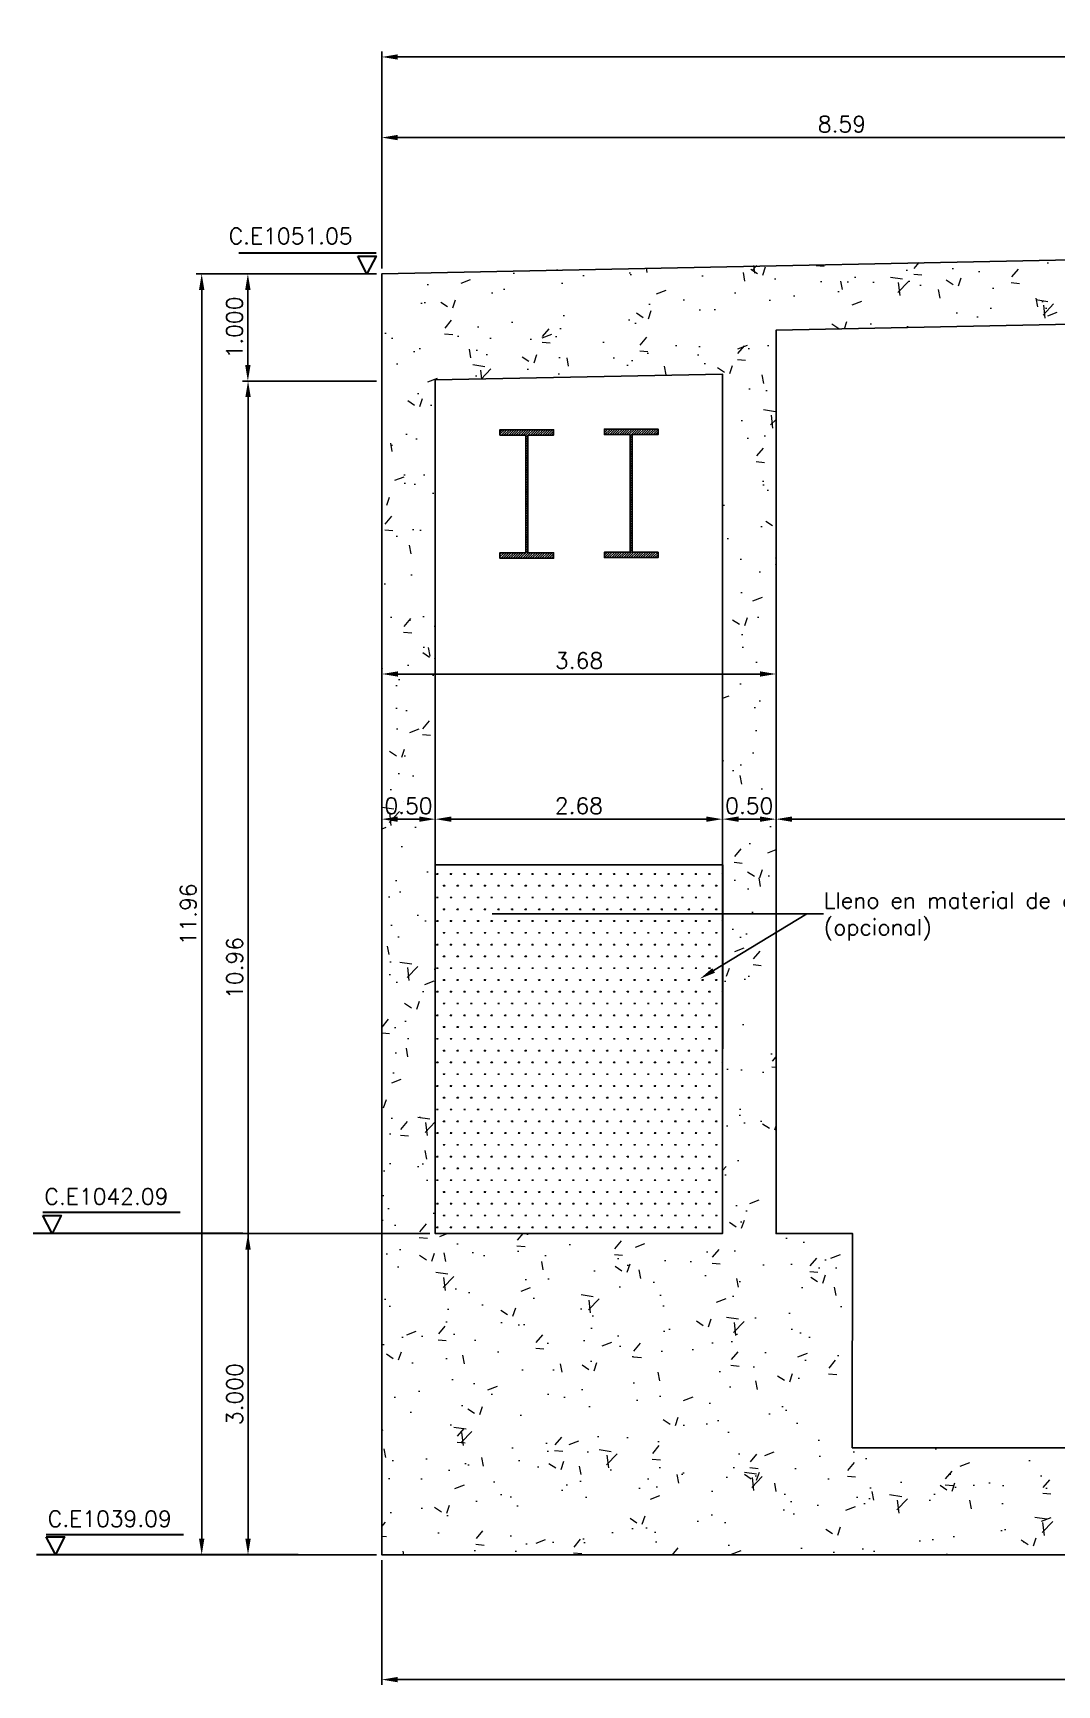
# Model space of a CAD drawing. Header units: metres. Extents: x 1080427 to 1081241, y 976768 to 977288.
# Drawn here: x 1080779.32 to 1080788.87, y 977061.58 to 977077.01 of the extents above; entities that cross this region are included whole.
import ezdxf
from ezdxf import colors
from ezdxf.entities.mleader import LeaderData, LeaderLine
from ezdxf.math import Vec2, Vec3

# ---------------------------------------------------------------- set-up
doc = ezdxf.new("R2010")
doc.units = ezdxf.units.M
doc.header["$LTSCALE"] = 25.4
for name, color, linetype in [('CONTRAPESO', 3, 'Continuous'), ('DIMCONTRAPESO', 1, 'Continuous'), ('PERFIL MET', 37, 'Continuous'), ('SOLIDOS', 9, 'Continuous')]:
    doc.layers.add(name, color=color, linetype=linetype)
for name, color, linetype, lineweight in [('COTA', 1, 'Continuous', 30), ('COTACIM', 20, 'Continuous', 5), ('SOLIDOREFCONT', 254, 'Continuous', 5)]:
    doc.layers.add(name, color=color, linetype=linetype, lineweight=lineweight)
doc.styles.add('romans', font='romans.shx')
doc.dimstyles.new('Copy 75', dxfattribs={"dimtxt": 0.15, "dimasz": 0.15, "dimexe": 0.05, "dimexo": 0.05, "dimgap": 0.05, "dimtad": 1, "dimzin": 0, "dimdsep": 46, "dimtxsty": 'romans', "dimcen": 0.002, "dimclrd": 1, "dimclre": 1, "dimclrt": 3, "dimadec": 4, "dimazin": 0, "dimtfac": 1, "dimtofl": 0, "dimtmove": 1, "dimatfit": 3, "dimfxl": 1, "dimtolj": 1, "dimtzin": 0, "dimarcsym": 1})

# ---------------------------------------------------------------- blocks, each defined once
blk = doc.blocks.new('*D169')
at = {"layer": 'COTA', "color": 1, "lineweight": -2, "transparency": 16777216}
for p, q in [((1080782.569890475, 977074.8103397684), (1080782.569890475, 977076.8366790834)), ((1080782.719890475, 977076.7866790834), (1080799.599890475, 977076.7866790834)), ((1080799.749890475, 977075.1603397685), (1080799.749890475, 977076.8366790834))]:
    blk.add_line(p, q, dxfattribs=at)
at = {"layer": 'COTA', "color": 1, "transparency": 16777216}
for points in [[(1080782.719890475, 977076.8116790834), (1080782.719890475, 977076.7616790833), (1080782.569890475, 977076.7866790834)], [(1080799.599890475, 977076.8116790834), (1080799.599890475, 977076.7616790833), (1080799.749890475, 977076.7866790834)]]:
    blk.add_solid(points, dxfattribs=at)
at = {"layer": 'Defpoints', "color": 0, "transparency": 16777216}
for p in [(1080799.749890475, 977076.7866790834), (1080799.749890475, 977075.1103397685), (1080782.569890475, 977074.7603397684)]:
    blk.add_point(p, dxfattribs=at)
at = {"layer": 'COTA', "color": 3, "transparency": 16777216, "insert": (1080791.159890475, 977076.9116790834), "char_height": 0.15, "attachment_point": 5, "style": 'romans'}
blk.add_mtext('\\A1;17.18', dxfattribs=at)
blk = doc.blocks.new('*D170')
at = {"layer": 'COTA', "color": 1, "lineweight": -2, "transparency": 16777216}
for p, q in [((1080782.519890476, 977074.7603397688), (1080781.270676052, 977074.7603397688)), ((1080781.320676052, 977073.9101320287), (1080781.320676052, 977074.6103397688)), ((1080782.519890476, 977073.7601320287), (1080781.270676052, 977073.7601320287))]:
    blk.add_line(p, q, dxfattribs=at)
at = {"layer": 'COTA', "color": 1, "transparency": 16777216}
for points in [[(1080781.295676052, 977074.6103397688), (1080781.345676052, 977074.6103397688), (1080781.320676052, 977074.7603397688)], [(1080781.295676052, 977073.9101320287), (1080781.345676052, 977073.9101320287), (1080781.320676052, 977073.7601320287)]]:
    blk.add_solid(points, dxfattribs=at)
at = {"layer": 'Defpoints', "color": 0, "transparency": 16777216}
for p in [(1080781.320676052, 977074.7603397688), (1080782.569890476, 977074.7603397688), (1080782.569890476, 977073.7601320287)]:
    blk.add_point(p, dxfattribs=at)
at = {"layer": 'COTA', "color": 3, "transparency": 16777216, "insert": (1080781.195676052, 977074.2602358982), "char_height": 0.15, "attachment_point": 5, "rotation": 90, "style": 'romans'}
blk.add_mtext('\\A1;1.000', dxfattribs=at)
blk = doc.blocks.new('*D171')
at = {"layer": 'COTA', "color": 1, "lineweight": -2, "transparency": 16777216}
blk.add_line((1080782.720014202, 977069.6695505462), (1080782.920036017, 977069.6695505462), dxfattribs=at)
at = {"layer": 'COTA', "color": 1, "transparency": 16777216}
for points in [[(1080782.720014202, 977069.6945505462), (1080782.720014202, 977069.6445505462), (1080782.570014203, 977069.6695505462)], [(1080782.920036017, 977069.6945505462), (1080782.920036017, 977069.6445505462), (1080783.070036017, 977069.6695505462)]]:
    blk.add_solid(points, dxfattribs=at)
at = {"layer": 'Defpoints', "color": 0, "transparency": 16777216}
for p in [(1080782.570014203, 977069.6695505462), (1080783.070036017, 977069.6695505462), (1080783.070036017, 977069.6695505462)]:
    blk.add_point(p, dxfattribs=at)
at = {"layer": 'COTA', "color": 3, "transparency": 16777216, "insert": (1080782.820025109, 977069.7945505462), "char_height": 0.15, "attachment_point": 5, "style": 'romans'}
blk.add_mtext('\\A1;0.50', dxfattribs=at)
blk = doc.blocks.new('*D172')
at = {"layer": 'COTA', "color": 1, "lineweight": -2, "transparency": 16777216}
for p, q in [((1080783.019890475, 977065.8000604339), (1080781.272344575, 977065.8000604339)), ((1080781.322344575, 977065.6500604339), (1080781.322344575, 977062.9503397689)), ((1080782.519890476, 977062.8003397689), (1080781.272344575, 977062.8003397689))]:
    blk.add_line(p, q, dxfattribs=at)
at = {"layer": 'COTA', "color": 1, "transparency": 16777216}
for points in [[(1080781.297344575, 977065.6500604339), (1080781.347344575, 977065.6500604339), (1080781.322344575, 977065.8000604339)], [(1080781.297344575, 977062.9503397689), (1080781.347344575, 977062.9503397689), (1080781.322344575, 977062.8003397689)]]:
    blk.add_solid(points, dxfattribs=at)
at = {"layer": 'Defpoints', "color": 0, "transparency": 16777216}
for p in [(1080783.069890475, 977065.8000604339), (1080781.322344575, 977062.8003397689), (1080782.569890476, 977062.8003397689)]:
    blk.add_point(p, dxfattribs=at)
at = {"layer": 'COTA', "color": 3, "transparency": 16777216, "insert": (1080781.197344575, 977064.3002001009), "char_height": 0.15, "attachment_point": 5, "rotation": 90, "style": 'romans'}
blk.add_mtext('\\A1;3.000', dxfattribs=at)
blk = doc.blocks.new('*D173')
at = {"layer": 'COTA', "color": 1, "lineweight": -2, "transparency": 16777216}
for p, q in [((1080783.070036017, 977069.6195505462), (1080783.070036017, 977069.6195097686)), ((1080783.220036017, 977069.6695097686), (1080785.600000686, 977069.6695097686))]:
    blk.add_line(p, q, dxfattribs=at)
at = {"layer": 'COTA', "color": 1, "transparency": 16777216}
for points in [[(1080783.220036017, 977069.6945097686), (1080783.220036017, 977069.6445097686), (1080783.070036017, 977069.6695097686)], [(1080785.600000686, 977069.6945097686), (1080785.600000686, 977069.6445097686), (1080785.750000685, 977069.6695097686)]]:
    blk.add_solid(points, dxfattribs=at)
at = {"layer": 'Defpoints', "color": 0, "transparency": 16777216}
for p in [(1080783.070036017, 977069.6695505462), (1080785.750000685, 977069.6695097686), (1080785.750000685, 977069.6695097686)]:
    blk.add_point(p, dxfattribs=at)
at = {"layer": 'COTA', "color": 3, "transparency": 16777216, "insert": (1080784.410018351, 977069.7945097686), "char_height": 0.15, "attachment_point": 5, "style": 'romans'}
blk.add_mtext('\\A1;2.68', dxfattribs=at)
blk = doc.blocks.new('*D174')
at = {"layer": 'COTA', "color": 1, "lineweight": -2, "transparency": 16777216}
blk.add_line((1080785.900000685, 977069.6695097686), (1080786.1000225, 977069.6695097686), dxfattribs=at)
at = {"layer": 'COTA', "color": 1, "transparency": 16777216}
for points in [[(1080785.900000685, 977069.6945097686), (1080785.900000685, 977069.6445097686), (1080785.750000685, 977069.6695097686)], [(1080786.1000225, 977069.6945097686), (1080786.1000225, 977069.6445097686), (1080786.2500225, 977069.6695097686)]]:
    blk.add_solid(points, dxfattribs=at)
at = {"layer": 'Defpoints', "color": 0, "transparency": 16777216}
for p in [(1080785.750000685, 977069.6695097686), (1080786.2500225, 977069.6695097686), (1080786.2500225, 977069.6695097686)]:
    blk.add_point(p, dxfattribs=at)
at = {"layer": 'COTA', "color": 3, "transparency": 16777216, "insert": (1080786.000011592, 977069.7945097686), "char_height": 0.15, "attachment_point": 5, "style": 'romans'}
blk.add_mtext('\\A1;0.50', dxfattribs=at)
blk = doc.blocks.new('*D175')
at = {"layer": 'COTA', "color": 1, "lineweight": -2, "transparency": 16777216}
for p, q in [((1080786.2500225, 977069.6195097686), (1080786.2500225, 977069.6193854848)), ((1080786.400022499, 977069.6693854849), (1080795.919890475, 977069.6693854849))]:
    blk.add_line(p, q, dxfattribs=at)
at = {"layer": 'COTA', "color": 1, "transparency": 16777216}
for points in [[(1080786.400022499, 977069.6943854849), (1080786.400022499, 977069.6443854849), (1080786.2500225, 977069.6693854849)], [(1080795.919890475, 977069.6943854849), (1080795.919890475, 977069.6443854849), (1080796.069890475, 977069.6693854849)]]:
    blk.add_solid(points, dxfattribs=at)
at = {"layer": 'Defpoints', "color": 0, "transparency": 16777216}
for p in [(1080786.2500225, 977069.6695097686), (1080796.069890475, 977069.6693854849), (1080796.069890475, 977069.6693854849)]:
    blk.add_point(p, dxfattribs=at)
at = {"layer": 'COTA', "color": 3, "transparency": 16777216, "insert": (1080791.160010832, 977069.7943854849), "char_height": 0.15, "attachment_point": 5, "style": 'romans'}
blk.add_mtext('\\A1;9.81', dxfattribs=at)
blk = doc.blocks.new('*D179')
at = {"layer": 'COTA', "color": 1, "lineweight": -2, "transparency": 16777216}
for p, q in [((1080782.569890475, 977062.7503397684), (1080782.569890475, 977061.5849218522)), ((1080799.749890475, 977062.7503397684), (1080799.749890475, 977061.5849218522)), ((1080799.599890475, 977061.6349218523), (1080782.719890475, 977061.6349218523))]:
    blk.add_line(p, q, dxfattribs=at)
at = {"layer": 'COTA', "color": 1, "transparency": 16777216}
for points in [[(1080782.719890475, 977061.6599218523), (1080782.719890475, 977061.6099218522), (1080782.569890475, 977061.6349218523)], [(1080799.599890475, 977061.6599218523), (1080799.599890475, 977061.6099218522), (1080799.749890475, 977061.6349218523)]]:
    blk.add_solid(points, dxfattribs=at)
at = {"layer": 'Defpoints', "color": 0, "transparency": 16777216}
for p in [(1080782.569890475, 977062.8003397684), (1080799.749890475, 977062.8003397684), (1080782.569890475, 977061.6349218523)]:
    blk.add_point(p, dxfattribs=at)
at = {"layer": 'COTA', "color": 3, "transparency": 16777216, "insert": (1080791.814788027, 977061.7599218523), "char_height": 0.15, "attachment_point": 5, "style": 'romans'}
blk.add_mtext('\\A1;17.18', dxfattribs=at)
blk = doc.blocks.new('*D219')
at = {"layer": 'Defpoints', "color": 0, "transparency": 16777216}
for p in [(1080791.159890541, 977076.0340678131), (1080791.159890541, 977076.0340678131), (1080782.569890475, 977074.7603397684)]:
    blk.add_point(p, dxfattribs=at)
at = {"layer": 'DIMCONTRAPESO', "color": 1, "lineweight": -2, "transparency": 16777216}
for p, q in [((1080782.569890475, 977074.8103397684), (1080782.569890475, 977076.0840678131)), ((1080782.719890475, 977076.0340678131), (1080791.009890541, 977076.0340678131))]:
    blk.add_line(p, q, dxfattribs=at)
at = {"layer": 'DIMCONTRAPESO', "color": 1, "transparency": 16777216}
for points in [[(1080782.719890475, 977076.0590678131), (1080782.719890475, 977076.009067813), (1080782.569890475, 977076.0340678131)], [(1080791.009890541, 977076.0590678131), (1080791.009890541, 977076.009067813), (1080791.159890541, 977076.0340678131)]]:
    blk.add_solid(points, dxfattribs=at)
at = {"layer": 'DIMCONTRAPESO', "color": 3, "transparency": 16777216, "insert": (1080786.864890508, 977076.1590678131), "char_height": 0.15, "attachment_point": 5, "style": 'romans'}
blk.add_mtext('\\A1;8.59', dxfattribs=at)
blk = doc.blocks.new('*D245')
at = {"layer": 'Defpoints', "color": 0, "transparency": 16777216}
for p in [(1080782.57334864, 977071.0222360543), (1080786.249901595, 977071.0249303809), (1080786.249901595, 977071.0249303809)]:
    blk.add_point(p, dxfattribs=at)
at = {"layer": 'DIMCONTRAPESO', "color": 1, "lineweight": -2, "transparency": 16777216}
for p, q in [((1080782.57334864, 977071.0722360543), (1080782.57334864, 977071.0749303809)), ((1080782.72334864, 977071.0249303809), (1080786.099901595, 977071.0249303809))]:
    blk.add_line(p, q, dxfattribs=at)
at = {"layer": 'DIMCONTRAPESO', "color": 1, "transparency": 16777216}
for points in [[(1080782.72334864, 977071.0499303809), (1080782.72334864, 977070.9999303808), (1080782.57334864, 977071.0249303809)], [(1080786.099901595, 977071.0499303809), (1080786.099901595, 977070.9999303808), (1080786.249901595, 977071.0249303809)]]:
    blk.add_solid(points, dxfattribs=at)
at = {"layer": 'DIMCONTRAPESO', "color": 3, "transparency": 16777216, "insert": (1080784.411625118, 977071.1499303809), "char_height": 0.15, "attachment_point": 5, "style": 'romans'}
blk.add_mtext('\\A1;3.68', dxfattribs=at)
blk = doc.blocks.new('*D677')
at = {"layer": 'COTA', "color": 1, "lineweight": -2, "transparency": 16777216}
for p, q in [((1080782.519890476, 977073.7601320287), (1080781.272344575, 977073.7601320287)), ((1080781.322344575, 977073.6101320287), (1080781.322344575, 977062.9503397689)), ((1080782.519890476, 977062.8003397689), (1080781.272344575, 977062.8003397689))]:
    blk.add_line(p, q, dxfattribs=at)
at = {"layer": 'COTA', "color": 1, "transparency": 16777216}
for points in [[(1080781.297344575, 977073.6101320287), (1080781.347344575, 977073.6101320287), (1080781.322344575, 977073.7601320287)], [(1080781.297344575, 977062.9503397689), (1080781.347344575, 977062.9503397689), (1080781.322344575, 977062.8003397689)]]:
    blk.add_solid(points, dxfattribs=at)
at = {"layer": 'Defpoints', "color": 0, "transparency": 16777216}
for p in [(1080782.569890476, 977073.7601320287), (1080781.322344575, 977062.8003397689), (1080782.569890476, 977062.8003397689)]:
    blk.add_point(p, dxfattribs=at)
at = {"layer": 'COTA', "color": 3, "transparency": 16777216, "insert": (1080781.197344575, 977068.2802358982), "char_height": 0.15, "attachment_point": 5, "rotation": 90, "style": 'romans'}
blk.add_mtext('\\A1;10.96', dxfattribs=at)
blk = doc.blocks.new('*D958')
at = {"layer": 'COTA', "color": 1, "lineweight": -2, "transparency": 16777216}
for p, q in [((1080782.519890476, 977074.7603397688), (1080780.839748102, 977074.7603397688)), ((1080780.889748102, 977074.6103397688), (1080780.889748102, 977062.9503397689)), ((1080782.519890476, 977062.8003397689), (1080780.839748102, 977062.8003397689))]:
    blk.add_line(p, q, dxfattribs=at)
at = {"layer": 'COTA', "color": 1, "transparency": 16777216}
for points in [[(1080780.864748102, 977074.6103397688), (1080780.914748101, 977074.6103397688), (1080780.889748102, 977074.7603397688)], [(1080780.864748102, 977062.9503397689), (1080780.914748101, 977062.9503397689), (1080780.889748102, 977062.8003397689)]]:
    blk.add_solid(points, dxfattribs=at)
at = {"layer": 'Defpoints', "color": 0, "transparency": 16777216}
for p in [(1080782.569890476, 977074.7603397688), (1080780.889748102, 977062.8003397689), (1080782.569890476, 977062.8003397689)]:
    blk.add_point(p, dxfattribs=at)
at = {"layer": 'COTA', "color": 3, "transparency": 16777216, "insert": (1080780.764748102, 977068.7803397683), "char_height": 0.15, "attachment_point": 5, "rotation": 90, "style": 'romans'}
blk.add_mtext('\\A1;11.96', dxfattribs=at)

msp = doc.modelspace()

# ---------------------------------------------------------------- hatches: boundary and pattern name
at = {"layer": 'PERFIL MET'}
h = msp.add_hatch(dxfattribs=at)
h.set_pattern_fill('ANSI31', color=256, scale=0.005)
h.set_pattern_definition([(45, (115.5679803572129, -52.53386498091277), (-0.01122532015133644, 0.01122532015133644), [])])
h.paths.add_polyline_path([(1080783.933013811, 977073.2551736361), (1080783.933013811, 977072.1567736361), (1080784.173488811, 977072.1567736361), (1080784.173488811, 977072.1059736361), (1080783.673488811, 977072.1059736361), (1080783.673488811, 977072.1567736361), (1080783.913963811, 977072.1567736361), (1080783.913963811, 977073.2551736361), (1080783.673488811, 977073.2551736361), (1080783.673488811, 977073.3059736361), (1080784.173488811, 977073.3059736361), (1080784.173488811, 977073.2551736361)])
h = msp.add_hatch(dxfattribs=at)
h.set_pattern_fill('ANSI31', color=256, scale=0.005)
h.set_pattern_definition([(45, (115.5679803572129, -52.52849548775703), (-0.01122532015133644, 0.01122532015133644), [])])
h.paths.add_polyline_path([(1080784.888975988, 977073.2605431293), (1080784.888975988, 977072.1621431293), (1080784.648500988, 977072.1621431293), (1080784.648500988, 977072.1113431293), (1080785.148500988, 977072.1113431293), (1080785.148500988, 977072.1621431293), (1080784.908025988, 977072.1621431293), (1080784.908025988, 977073.2605431293), (1080785.148500988, 977073.2605431293), (1080785.148500988, 977073.3113431293), (1080784.648500988, 977073.3113431293), (1080784.648500988, 977073.2605431293)])
at = {"layer": 'SOLIDOREFCONT', "true_color": 0x5b5b5b, "transparency": 33554546}
h = msp.add_hatch(dxfattribs=at)
h.set_pattern_fill('AR-CONC', color=251, scale=0.005)
h.set_pattern_definition([(49.99999999999999, (0, 0.4422699137357995), (0.91092334498002, -0.07969542769451543), [0.09525, -1.04775]), (355, (0, 0.4422699137357995), (-0.1762171071248467, 0.9552842261951757), [0.0762, -0.83820292085]), (100.4514447, (0.075910035, 0.4356286462357995), (0.7347062354517664, 0.8755887595609755), [0.080950044, -0.8904512229999999]), (46.18420000000002, (0, 0.6962699137357995), (1.35539520446065, -0.2102116396636357), [0.1428749999999999, -1.571625]), (96.63555760999996, (0.1129495, 0.6787524137357995), (1.187020670257515, 1.237130622988608), [0.1214251157, -1.3356780408]), (351.1841511700001, (0, 0.6962699137357995), (1.187020670324885, 1.237130622927663), [0.11429983535, -1.2572986596]), (21, (0.127, 0.6327699137357995), (0.7580719563456624, -0.5113259909354381), [0.09525, -1.04775]), (326.0000000000001, (0.127, 0.6327699137357995), (0.3090101417382354, 0.9209398306115963), [0.0762, -0.8382]), (71.45144499999999, (0.190172663, 0.5901594142357995), (1.067082096393581, 0.4096138444295262), [0.08095004400000001, -0.8904496879999999]), (37.50000000000001, (0, 0.4422699137357995), (0.01544301625295908, 0.4227751943657655), [0, -0.82804, 0, -0.8509000000000001, 0, -0.8413750000000001]), (7.499999999999999, (0, 0.4422699137357995), (0.3340983125515287, 0.5009028740905975), [0, -0.48514, 0, -0.80899, 0, -0.320675]), (327.5, (-0.28321, 0.4422699137357995), (0.677952975834357, -0.02864371996336722), [0, -0.3175, 0, -0.9906, 0, -1.31445]), (317.5, (-0.41021, 0.4422699137357995), (0.7406459069300902, 0.1271324551666652), [0, -0.41275, 0, -0.65786, 0, -0.93345])])
h.paths.add_polyline_path([(1080799.74645406, 977075.1120710758), (1080782.573323313, 977074.768608461), (1080782.573345158, 977066.2026096857), (1080782.569890475, 977062.8003397684), (1080799.753345158, 977062.7993405933)])
h.paths.add_polyline_path([(1080796.559890475, 977065.8003397684), (1080796.559890475, 977074.0453096638), (1080799.239890475, 977074.0999398327), (1080799.250907619, 977069.243077856), (1080799.252855914, 977069.2430780558), (1080799.23989053, 977065.8003397684), (1080799.239890585, 977065.8003397684), (1080796.559890475, 977065.8003397684), (1080799.23989053, 977065.8003397684), (1080799.252855914, 977069.2430780558), (1080799.250907619, 977069.243077856), (1080799.239890585, 977065.8003397684)], flags=16)
h.paths.add_polyline_path([(1080796.059890475, 977065.8003397684), (1080795.361985857, 977065.8003397684), (1080795.358529385, 977063.8003397684), (1080786.961252162, 977063.8003397684), (1080786.964706314, 977065.7993405933), (1080786.249890475, 977065.8000706794), (1080786.249890475, 977074.2352296846), (1080796.059890475, 977074.4352005641)], flags=16)
h.paths.add_polyline_path([(1080785.749890707, 977065.8003397684), (1080783.069890481, 977065.8003397684), (1080783.069890475, 977069.2428032749), (1080783.070032662, 977073.7703271303), (1080785.749890475, 977073.8249543929)], flags=16)
at = {"layer": 'SOLIDOS'}
h = msp.add_hatch(dxfattribs=at)
h.set_pattern_fill('SWAMP', color=252, scale=0.005)
h.set_pattern_definition([(0, (0, 0.4422699137357995), (0.0635, 0.109985226181), [0.015875, -0.111125]), (90, (0.0079375, 0.4422699137357995), (-0.06349999999999999, 0.109985226181), [0.0079375, -0.212032952362]), (90, (0.009921875, 0.4422699137357995), (-0.06349999999999999, 0.109985226181), [0.006350000000000001, -0.213620452362]), (90, (0.005953125, 0.4422699137357995), (-0.06349999999999999, 0.109985226181), [0.006350000000000001, -0.213620452362]), (59.99999999999999, (0.01190625, 0.4422699137357995), (-0.06349999991372332, 0.1099852262308119), [0.00508, -0.12192]), (120, (0.00396875, 0.4422699137357995), (-0.1269999999137233, 4.981188794772607e-11), [0.005079999999999999, -0.12192])])
h.paths.add_polyline_path([(1080785.750837083, 977069.2430777694), (1080783.069890475, 977069.2428032749), (1080783.069890481, 977065.8003397684), (1080785.749890707, 977065.8003397684)])

# ---------------------------------------------------------------- linework, layer by layer
at = {"layer": 'CONTRAPESO'}
for points in [[(1080799.749890475, 977075.1103397685), (1080782.569890475, 977074.7603397684), (1080782.569890475, 977062.8003397684), (1080782.569890475, 977062.8003397684), (1080782.569890475, 977062.8003397684), (1080799.749890475, 977062.8003397684), (1080799.749890475, 977062.8003397684), (1080799.749890475, 977062.8003397684)], [(1080783.069890475, 977069.2428032749), (1080785.752855914, 977069.2430780558), (1080785.749890707, 977065.8003397684), (1080783.069890481, 977065.8003397684)]]:
    msp.add_lwpolyline(points, close=True, dxfattribs=at)
for points in [[(1080795.371985857, 977065.8003397684), (1080795.371985857, 977065.8003397684), (1080796.069890475, 977065.8003397684), (1080796.069890475, 977074.4352005641), (1080786.249890475, 977074.2352296846), (1080786.249890475, 977065.8003397684), (1080786.96470817, 977065.8000706794), (1080786.961252162, 977063.8003397684), (1080795.368529385, 977063.8003397684), (1080795.371985857, 977065.8003397684)], [(1080785.749890707, 977065.8003397684), (1080785.749890475, 977073.8249543929), (1080783.0700538, 977073.7703275533), (1080783.069890481, 977065.8003397684), (1080785.749890707, 977065.8003397684), (1080785.749890707, 977065.8003397684)]]:
    msp.add_lwpolyline(points, dxfattribs=at)
at = {"layer": 'COTA', "color": 2}
for points in [[(1080781.236545305, 977074.9590283482), (1080782.517507114, 977074.9590283482)], [(1080779.407316479, 977066.0002476727), (1080780.688278288, 977066.0002476727)], [(1080781.272344573, 977065.8000706794), (1080779.3159575, 977065.8000706794)], [(1080779.438386824, 977062.9914050268), (1080780.719348633, 977062.9914050268)], [(1080781.790391208, 977062.8003397684), (1080779.347027845, 977062.8003397684)]]:
    msp.add_lwpolyline(points, dxfattribs=at)
for points in [[(1080782.345960313, 977074.9277513307), (1080782.518059385, 977074.9277513307), (1080782.432009848, 977074.7603397688), (1080782.432009848, 977074.7603397688)], [(1080779.407316479, 977065.9689706551), (1080779.579415551, 977065.9689706551), (1080779.493366015, 977065.8015590933), (1080779.493366015, 977065.8015590933)], [(1080779.438386824, 977062.9692397441), (1080779.610485896, 977062.9692397441), (1080779.52443636, 977062.8018281823), (1080779.52443636, 977062.8018281823)]]:
    msp.add_lwpolyline(points, close=True, dxfattribs=at)
at = {"layer": 'PERFIL MET'}
for points in [[(1080783.933013811, 977073.2551736361), (1080783.933013811, 977072.1567736361), (1080784.173488811, 977072.1567736361), (1080784.173488811, 977072.1059736361), (1080783.673488811, 977072.1059736361), (1080783.673488811, 977072.1567736361), (1080783.913963811, 977072.1567736361), (1080783.913963811, 977073.2551736361), (1080783.673488811, 977073.2551736361), (1080783.673488811, 977073.3059736361), (1080784.173488811, 977073.3059736361), (1080784.173488811, 977073.2551736361)], [(1080784.888975988, 977073.2605431293), (1080784.888975988, 977072.1621431293), (1080784.648500988, 977072.1621431293), (1080784.648500988, 977072.1113431293), (1080785.148500988, 977072.1113431293), (1080785.148500988, 977072.1621431293), (1080784.908025988, 977072.1621431293), (1080784.908025988, 977073.2605431293), (1080785.148500988, 977073.2605431293), (1080785.148500988, 977073.3113431293), (1080784.648500988, 977073.3113431293), (1080784.648500988, 977073.2605431293)]]:
    msp.add_lwpolyline(points, close=True, dxfattribs=at)

# ---------------------------------------------------------------- texts
at = {"layer": 'COTA', "color": 3, "char_height": 0.15, "attachment_point": 1, "style": 'romans'}
for s, insert in [('C.E1051.05', (1080781.141412454, 977075.189616422)), ('C.E1042.09', (1080779.422289927, 977066.2208305123)), ('C.E1039.09', (1080779.453360271, 977063.2119878664))]:
    msp.add_mtext(s, dxfattribs=dict(at, insert=insert))

# ---------------------------------------------------------------- dimensions: what is measured, and where the dimension line sits
at = {"layer": 'COTA', "color": 4}
dim = msp.add_linear_dim(base=(1080799.749890475, 977076.7866790834), p1=(1080782.569890475, 977074.7603397684), p2=(1080799.749890475, 977075.1103397685), dimstyle='Copy 75', dxfattribs=at)
dim.commit()
dim.dimension.update_dxf_attribs({"geometry": '*D169', "text_midpoint": (1080791.159890475, 977076.9116790834)})
at = {"layer": 'COTA', "color": 2}
for base, p1, picture, middle in [((1080780.889748102, 977062.8003397689), (1080782.569890475, 977074.7603397684), '*D958', (1080780.764748102, 977068.7803397683)), ((1080781.322344575, 977062.8003397689), (1080782.569890475, 977073.7601320283), '*D677', (1080781.197344575, 977068.2802358982))]:
    dim = msp.add_linear_dim(base=base, p1=p1, p2=(1080782.569890475, 977062.8003397684), angle=90, dimstyle='Copy 75', dxfattribs=at)
    dim.commit()
    dim.dimension.update_dxf_attribs({"geometry": picture, "text_midpoint": middle})
for base, p1, p2, picture, middle in [((1080781.320676052, 977074.7603397688), (1080782.569890475, 977073.7601320283), (1080782.569890475, 977074.7603397684), '*D170', (1080781.195676052, 977074.2602358982)), ((1080781.322344575, 977062.8003397689), (1080783.069890475, 977065.8000604335), (1080782.569890475, 977062.8003397684), '*D172', (1080781.197344575, 977064.3002001009))]:
    dim = msp.add_linear_dim(base=base, p1=p1, p2=p2, angle=90, dimstyle='Copy 75', override={"dimdec": 3}, dxfattribs=at)
    dim.commit()
    dim.dimension.update_dxf_attribs({"geometry": picture, "text_midpoint": middle})
at = {"layer": 'COTA'}
for base, p1, p2, picture, middle in [((1080783.070036017, 977069.6695505462), (1080782.570014203, 977069.6695505462), (1080783.070036017, 977069.6695505462), '*D171', (1080782.820025109, 977069.6695505462)), ((1080785.750000685, 977069.6695097686), (1080783.070036017, 977069.6695505462), (1080785.750000685, 977069.6695097686), '*D173', (1080784.410018351, 977069.6695097686)), ((1080786.2500225, 977069.6695097686), (1080785.750000685, 977069.6695097686), (1080786.2500225, 977069.6695097686), '*D174', (1080786.000011592, 977069.6695097686))]:
    dim = msp.add_linear_dim(base=base, p1=p1, p2=p2, dimstyle='Copy 75', dxfattribs=at)
    dim.commit()
    dim.dimension.update_dxf_attribs({"geometry": picture, "text_midpoint": middle, "dimtype": 160})
dim = msp.add_linear_dim(base=(1080796.069890475, 977069.6693854849), p1=(1080786.2500225, 977069.6695097686), p2=(1080796.069890475, 977069.6693854849), text='9.81', dimstyle='Copy 75', dxfattribs=at)
dim.commit()
dim.dimension.update_dxf_attribs({"geometry": '*D175', "text_midpoint": (1080791.160010832, 977069.6693854849), "dimtype": 160})
at = {"layer": 'COTA', "color": 4}
dim = msp.add_linear_dim(base=(1080782.569890475, 977061.6349218523), p1=(1080799.749890475, 977062.8003397684), p2=(1080782.569890475, 977062.8003397684), dimstyle='Copy 75', dxfattribs=at)
dim.commit()
dim.dimension.update_dxf_attribs({"geometry": '*D179', "text_midpoint": (1080791.814788027, 977061.6349218523), "dimtype": 160})
at = {"layer": 'DIMCONTRAPESO', "color": 2}
for base, p1, p2, picture, middle in [((1080791.159890541, 977076.0340678131), (1080782.569890475, 977074.7603397684), (1080791.159890541, 977076.0340678131), '*D219', (1080786.864890508, 977076.1590678131)), ((1080786.249901595, 977071.0249303809), (1080782.57334864, 977071.0222360543), (1080786.249901595, 977071.0249303809), '*D245', (1080784.411625118, 977071.1499303809))]:
    dim = msp.add_linear_dim(base=base, p1=p1, p2=p2, dimstyle='Copy 75', dxfattribs=at)
    dim.commit()
    dim.dimension.update_dxf_attribs({"geometry": picture, "text_midpoint": middle})

# ---------------------------------------------------------------- leaders
at = {"layer": 'COTACIM'}
ml = msp.add_multileader_mtext('Standard', dxfattribs=at)
ml.set_content('Lleno en material de excavación\\P(opcional)', color=3, style='romans')
ml.set_leader_properties(color=256)
ml.build(insert=Vec2(0, 0))
ml.multileader.update_dxf_attribs({"text_left_attachment_type": 6, "text_right_attachment_type": 6, "dogleg_length": 0.1560199508385566, "arrow_head_size": 0.15})
ctx = ml.context
ctx.base_point, ctx.char_height, ctx.arrow_head_size, ctx.landing_gap_size, ctx.plane_origin = Vec3(1080786.694208824, 977068.7862587604), 0.15, 0.15, 0, Vec3(1080790.566445709, 977066.8654452411)
ctx.left_attachment, ctx.right_attachment = 6, 6
notes = []
notes.append((ctx, [(0, (1, 1, 0), (1080786.538188874, 977068.7862587604), (1, 0), 0.1560199508385566, [(0, [(1080785.53936748, 977068.1790062778)], 0, [])])]))
ctx.mtext.insert, ctx.mtext.width, ctx.mtext.flow_direction = Vec3(1080786.694208824, 977068.9862587603), 4.216741702286527, 5
for ctx, leaders in notes:
    for number, flags, end, landing, length, lines in leaders:
        leader = LeaderData()
        leader.index, (leader.has_last_leader_line, leader.has_dogleg_vector, leader.attachment_direction) = number, flags
        leader.last_leader_point, leader.dogleg_vector, leader.dogleg_length = Vec3(end), Vec3(landing), length
        for number, points, colour, breaks in lines:
            line = LeaderLine()
            line.index, line.vertices, line.color, line.breaks = number, Vec3.list(points), colors.encode_raw_color(colour), breaks
            leader.lines.append(line)
        ctx.leaders.append(leader)

doc.saveas('drawing.dxf')
